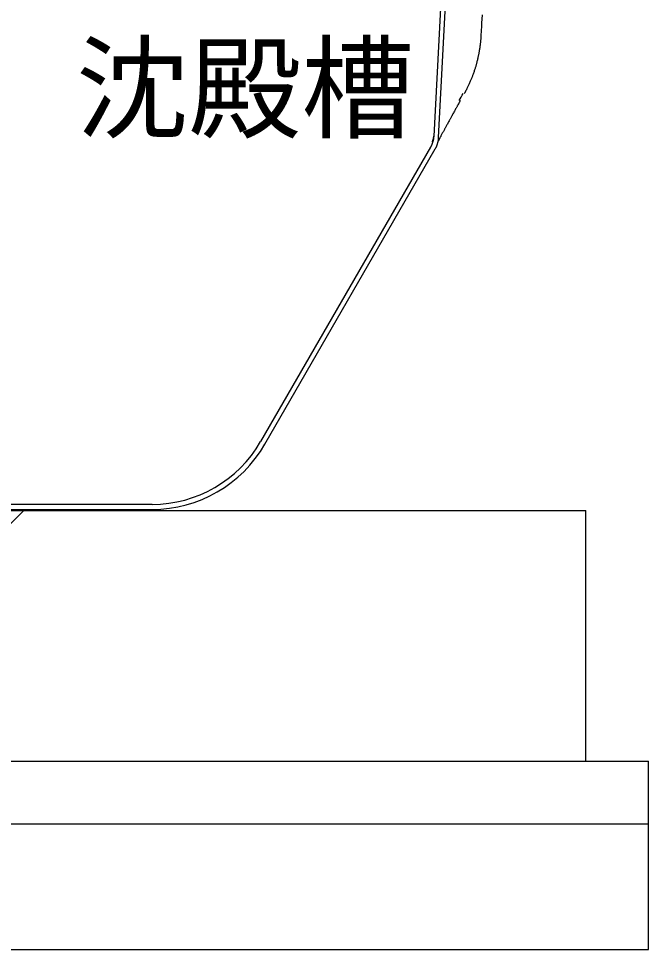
# Model space of a CAD drawing. Units: millimetres, scale not verified. Extents: x -24028 to 8910, y -6308 to 6308.
# Drawn here: x -3270 to -2767, y -3865 to -3122 of the extents above; entities that cross this region are included whole.
import ezdxf
from ezdxf.enums import TextEntityAlignment as Align

# ---------------------------------------------------------------- set-up
doc = ezdxf.new("R2010")
doc.units = ezdxf.units.MM
doc.header["$LTSCALE"] = 30
doc.linetypes.add('CHAIN1', pattern=[8, 5, -1, 1, -1])
doc.layers.add('0-5_空気管', color=3, linetype='Continuous', lineweight=25)
doc.layers.add('0-C_機器', color=2, linetype='Continuous', lineweight=25)
doc.styles.add('ＭＳ ゴシック', font='')
doc.styles.get('ＭＳ ゴシック').set_extended_font_data('MS Gothic')

msp = doc.modelspace()

# ---------------------------------------------------------------- linework, layer by layer
at = {"layer": '0-5_空気管'}
msp.add_line((-3073.16, -3461.73), (-2937.22, -3226.28), dxfattribs=at)
for points in [[(-2909.35, -2659.74), (-2938.51, -3216.15), (-2938.52, -3216.42), (-2938.53, -3216.53), (-2938.53, -3216.66), (-2938.54, -3216.81), (-2938.56, -3216.97), (-2938.57, -3217.15), (-2938.58, -3217.34), (-2938.6, -3217.53), (-2938.62, -3217.72), (-2938.64, -3217.92), (-2938.67, -3218.12), (-2938.7, -3218.32), (-2938.74, -3218.53), (-2938.78, -3218.76), (-2938.83, -3219), (-2938.89, -3219.25), (-2938.96, -3219.52), (-2939.04, -3219.82), (-2939.13, -3220.13), (-2939.21, -3220.46), (-2939.31, -3220.79), (-2939.41, -3221.11), (-2939.51, -3221.44), (-2939.61, -3221.75), (-2939.71, -3222.03), (-2939.8, -3222.3), (-2939.89, -3222.55), (-2939.97, -3222.78), (-2940.06, -3222.99), (-2940.14, -3223.19), (-2940.23, -3223.37), (-2940.31, -3223.56), (-2940.4, -3223.73), (-2940.49, -3223.91), (-2940.58, -3224.08), (-2940.67, -3224.24), (-2940.75, -3224.4), (-2940.83, -3224.54)], [(-2934.56, -3217.32), (-2905.55, -2663.73), (-2802.21, -2663.73), (-2802.21, -2659.74)], [(-2899.97, -3119.57), (-2900.15, -3122.88), (-2900.31, -3125.89), (-2900.44, -3128.52), (-2900.83, -3135.97), (-2900.86, -3136.52), (-2900.88, -3136.74), (-2900.89, -3137.02), (-2900.9, -3137.33), (-2900.93, -3137.67), (-2900.95, -3138.04), (-2900.97, -3138.43), (-2901, -3138.83), (-2901.03, -3139.24), (-2901.06, -3139.65), (-2901.1, -3140.07), (-2901.14, -3140.49), (-2901.18, -3140.94), (-2901.23, -3141.41), (-2901.29, -3141.92), (-2901.36, -3142.46), (-2901.43, -3143.05), (-2901.51, -3143.68), (-2901.61, -3144.35), (-2901.7, -3145.05), (-2901.81, -3145.76), (-2901.91, -3146.46), (-2902.02, -3147.16), (-2902.12, -3147.83), (-2902.22, -3148.46), (-2902.31, -3149.04), (-2902.4, -3149.59), (-2902.5, -3150.11), (-2902.59, -3150.61)], [(-2902.59, -3150.61), (-2902.69, -3151.11), (-2902.8, -3151.63), (-2902.92, -3152.17), (-2903.04, -3152.75), (-2903.18, -3153.36), (-2903.34, -3154.02), (-2903.49, -3154.7), (-2903.66, -3155.39), (-2903.83, -3156.09), (-2904, -3156.76), (-2904.16, -3157.41), (-2904.31, -3158.03), (-2904.46, -3158.6), (-2904.6, -3159.12), (-2904.74, -3159.63), (-2904.88, -3160.12), (-2905.02, -3160.61), (-2905.17, -3161.1), (-2905.34, -3161.63), (-2905.52, -3162.18), (-2905.71, -3162.78), (-2905.92, -3163.41), (-2906.14, -3164.07), (-2906.36, -3164.74), (-2906.59, -3165.41), (-2906.82, -3166.06), (-2907.04, -3166.69), (-2907.25, -3167.29), (-2907.45, -3167.84), (-2907.64, -3168.35), (-2907.82, -3168.83), (-2908, -3169.31), (-2908.19, -3169.78), (-2908.38, -3170.26), (-2908.59, -3170.76), (-2908.82, -3171.29), (-2909.07, -3171.87), (-2909.33, -3172.47), (-2909.61, -3173.1)], [(-2909.61, -3173.1), (-2909.89, -3173.74), (-2910.17, -3174.38), (-2910.46, -3175.01), (-2910.73, -3175.61), (-2910.99, -3176.18), (-2911.24, -3176.7), (-2911.47, -3177.18), (-2911.68, -3177.63), (-2911.88, -3178.04), (-2912.08, -3178.43), (-2912.27, -3178.8), (-2912.46, -3179.16), (-2912.64, -3179.52), (-2912.82, -3179.86), (-2913.01, -3180.21), (-2913.19, -3180.54), (-2913.36, -3180.85), (-2913.52, -3181.14), (-2913.67, -3181.4), (-2913.8, -3181.63), (-2914.16, -3182.28)], [(-2917.26, -3187.83), (-2917.56, -3188.35), (-2917.67, -3188.57), (-2917.82, -3188.83), (-2917.99, -3189.13), (-2918.17, -3189.45), (-2918.36, -3189.8), (-2918.57, -3190.18), (-2918.78, -3190.56), (-2919.22, -3191.33), (-2919.44, -3191.73), (-2919.66, -3192.13), (-2919.9, -3192.55), (-2920.15, -3193), (-2920.41, -3193.48), (-2920.7, -3193.99), (-2921, -3194.54), (-2921.33, -3195.13), (-2921.68, -3195.76), (-2922.04, -3196.41), (-2922.41, -3197.08), (-2922.78, -3197.74), (-2923.14, -3198.39), (-2923.48, -3199.01), (-2923.8, -3199.6), (-2924.1, -3200.14), (-2924.39, -3200.65), (-2924.65, -3201.13), (-2924.91, -3201.6), (-2925.16, -3202.06), (-2925.42, -3202.53), (-2925.69, -3203.02), (-2925.98, -3203.55), (-2926.28, -3204.11), (-2926.61, -3204.7), (-2926.95, -3205.31), (-2927.29, -3205.93), (-2927.63, -3206.55), (-2927.96, -3207.16), (-2928.27, -3207.75)], [(-2928.27, -3207.75), (-2928.57, -3208.29), (-2928.85, -3208.8), (-2929.1, -3209.27), (-2929.35, -3209.71), (-2929.58, -3210.13), (-2929.8, -3210.55), (-2930.03, -3210.98), (-2930.27, -3211.41), (-2930.51, -3211.87), (-2930.78, -3212.37), (-2931.06, -3212.88), (-2931.34, -3213.41), (-2931.63, -3213.95), (-2931.91, -3214.48), (-2932.19, -3215), (-2932.46, -3215.49), (-2932.7, -3215.96), (-2932.93, -3216.38), (-2933.13, -3216.76), (-2933.32, -3217.11), (-2933.49, -3217.44), (-2933.64, -3217.73), (-2933.79, -3218), (-2933.92, -3218.26), (-2934.05, -3218.5), (-2934.17, -3218.73), (-2934.28, -3218.96), (-2934.39, -3219.17), (-2934.49, -3219.36), (-2934.58, -3219.53), (-2934.66, -3219.69), (-2934.73, -3219.83), (-2934.93, -3220.21)], [(-2939.49, -3219.97), (-2939.51, -3220), (-2939.57, -3220.17), (-2939.58, -3220.2), (-2939.6, -3220.24), (-2939.61, -3220.28), (-2939.62, -3220.32), (-2939.64, -3220.35), (-2939.65, -3220.38), (-2939.66, -3220.41), (-2939.67, -3220.44), (-2939.68, -3220.46), (-2939.7, -3220.5), (-2939.7, -3220.52), (-2939.71, -3220.54), (-2939.72, -3220.56), (-2939.73, -3220.58), (-2939.74, -3220.6), (-2939.74, -3220.62), (-2939.77, -3220.68), (-2939.78, -3220.7), (-2939.78, -3220.72), (-2939.8, -3220.75), (-2939.81, -3220.77), (-2939.81, -3220.78), (-2939.82, -3220.8), (-2939.82, -3220.8), (-2939.83, -3220.81), (-2939.83, -3220.81), (-2939.83, -3220.82), (-2939.83, -3220.82), (-2939.83, -3220.83), (-2939.83, -3220.83), (-2939.84, -3220.83)], [(-2938.42, -3214.52), (-2938.44, -3214.83), (-2938.45, -3214.97), (-2938.45, -3215.12), (-2938.47, -3215.29), (-2938.48, -3215.48), (-2938.49, -3215.67), (-2938.51, -3215.86), (-2938.52, -3216.05), (-2938.54, -3216.23), (-2938.56, -3216.4), (-2938.59, -3216.55), (-2938.62, -3216.7), (-2938.64, -3216.84), (-2938.67, -3216.97), (-2938.7, -3217.11), (-2938.74, -3217.25), (-2938.77, -3217.4), (-2938.81, -3217.55), (-2938.89, -3217.88), (-2938.93, -3218.04), (-2938.97, -3218.2), (-2939.04, -3218.5), (-2939.07, -3218.63), (-2939.1, -3218.74), (-2939.13, -3218.85), (-2939.15, -3218.94), (-2939.18, -3219.01), (-2939.2, -3219.09), (-2939.22, -3219.16), (-2939.25, -3219.22), (-2939.27, -3219.29), (-2939.29, -3219.36), (-2939.39, -3219.65), (-2939.41, -3219.72), (-2939.43, -3219.78), (-2939.45, -3219.83), (-2939.47, -3219.88), (-2939.48, -3219.93), (-2939.49, -3219.97)], [(-2940.83, -3224.54), (-2940.91, -3224.67), (-2940.97, -3224.79), (-2941.16, -3225.11), (-3076.62, -3459.73)], [(-3163.22, -3509.73), (-3853.5, -3509.73)], [(-3855.27, -3513.73), (-3163.22, -3513.73)]]:
    msp.add_lwpolyline(points, dxfattribs=at)
at = {"layer": '0-5_空気管', "linetype": 'CHAIN1'}
for points in [[(-2937.22, -3226.28), (-2937.08, -3226.05), (-2937.03, -3225.96), (-2936.96, -3225.84), (-2936.89, -3225.71), (-2936.81, -3225.57), (-2936.72, -3225.41), (-2936.64, -3225.24), (-2936.55, -3225.07), (-2936.46, -3224.9), (-2936.37, -3224.72), (-2936.28, -3224.54), (-2936.2, -3224.35), (-2936.12, -3224.16), (-2936.03, -3223.95), (-2935.95, -3223.72), (-2935.86, -3223.47), (-2935.76, -3223.2), (-2935.67, -3222.91), (-2935.57, -3222.6), (-2935.46, -3222.28), (-2935.37, -3221.96), (-2935.27, -3221.63), (-2935.18, -3221.3), (-2935.1, -3220.99), (-2935.02, -3220.69), (-2934.95, -3220.42), (-2934.89, -3220.16), (-2934.84, -3219.93), (-2934.8, -3219.7), (-2934.76, -3219.49), (-2934.73, -3219.29), (-2934.7, -3219.09), (-2934.68, -3218.89), (-2934.66, -3218.7), (-2934.64, -3218.5), (-2934.62, -3218.32), (-2934.61, -3218.14), (-2934.6, -3217.98), (-2934.59, -3217.83)], [(-2934.59, -3217.83), (-2934.58, -3217.7), (-2934.56, -3217.32)]]:
    msp.add_lwpolyline(points, dxfattribs=at)
at = {"layer": '0-5_空気管'}
for radius in [100, 104]:
    msp.add_arc((-3163.22, -3409.74), radius, 270, 330, dxfattribs=at)
msp.add_ellipse((-18660.54, 9255.91), major_axis=(-1075.25, -22749.07), ratio=0.8345, start_param=1.031952, end_param=1.032243, dxfattribs=at)
at = {"layer": '0-C_機器'}
for p, q in [((-5907.21, -3514.54), (-2817.21, -3514.54)), ((-3465.62, -3714.54), (-3265.62, -3514.54)), ((-2817.21, -3714.54), (-2817.21, -3514.54)), ((-5957.21, -3714.54), (-2767.21, -3714.54)), ((-2767.21, -3864.54), (-2767.21, -3714.54)), ((-5957.21, -3764.53), (-2767.21, -3764.53)), ((-5957.21, -3864.54), (-2767.21, -3864.54))]:
    msp.add_line(p, q, dxfattribs=at)

# ---------------------------------------------------------------- texts
at = {"layer": '0-5_空気管', "color": 4, "style": 'ＭＳ ゴシック'}
msp.add_text('沈殿槽', height=65.98, dxfattribs=at).set_placement((-3224.15, -3230.64), align=Align.BOTTOM_LEFT)

doc.saveas('drawing.dxf')
